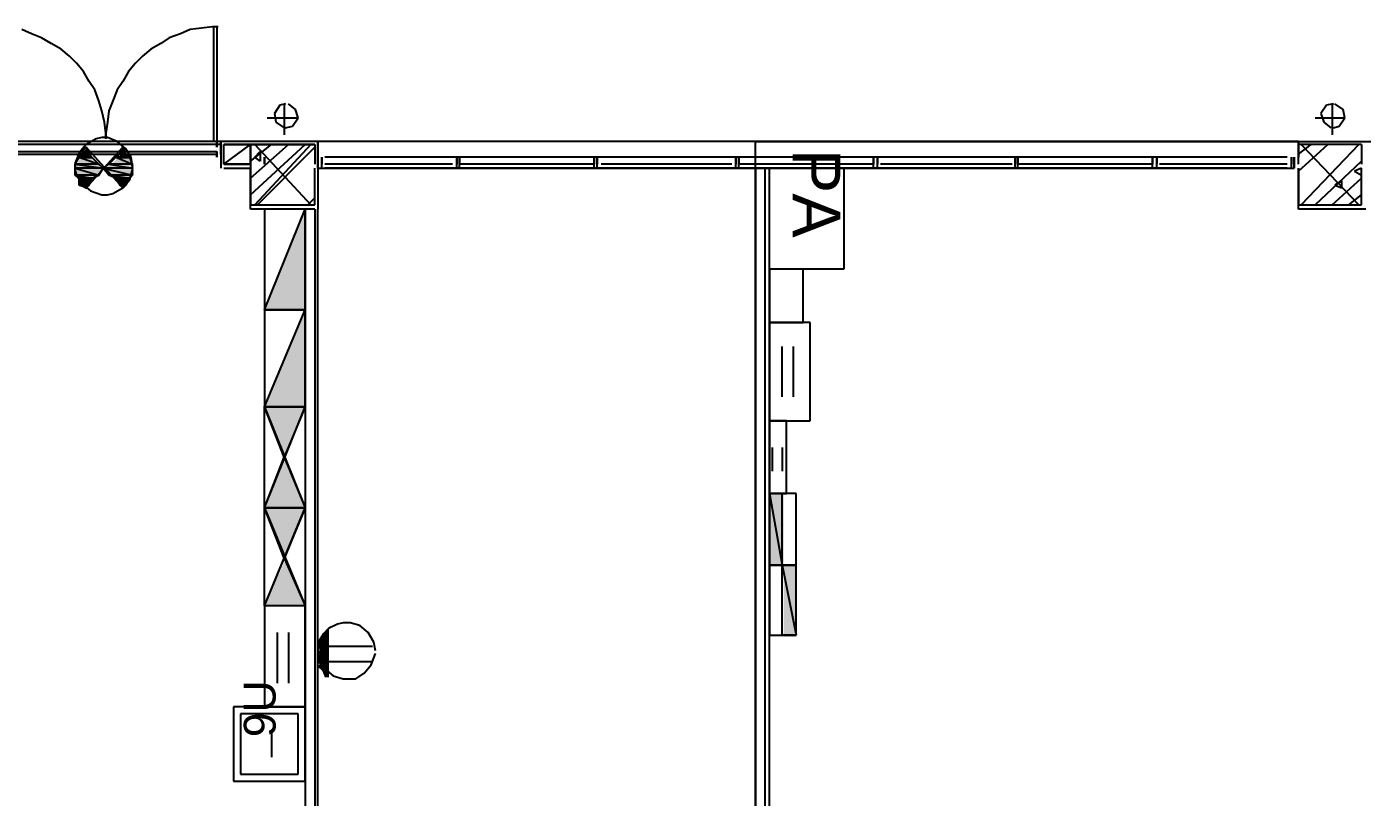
# Model space of a CAD drawing. Header units: millimetres. Extents: x 5 to 415, y 48 to 251.
# Drawn here: x 298.97 to 315.76, y 229.24 to 238.94 of the extents above; entities that cross this region are included whole.
import ezdxf

# ---------------------------------------------------------------- set-up
doc = ezdxf.new("R2010")
doc.units = ezdxf.units.MM
for name, color, linetype in [('H', 7, 'Continuous'), ('P', 7, 'Continuous'), ('T', 7, 'Continuous')]:
    doc.layers.add(name, color=color, linetype=linetype)

msp = doc.modelspace()

# ---------------------------------------------------------------- hatches: boundary and pattern name
at = {"layer": 'H', "linetype": 'Continuous'}
for points in [[(299.597, 237.19), (299.632, 237.278), (299.808, 237.278), (299.896, 237.19), (299.597, 237.19)], [(299.632, 237.314), (299.72, 237.402), (299.755, 237.314), (299.632, 237.314)], [(299.632, 237.278), (299.632, 237.314), (299.755, 237.314), (299.808, 237.278), (299.632, 237.278)], [(300.02, 237.19), (300.108, 237.278), (300.267, 237.278), (300.32, 237.19), (300.02, 237.19)], [(300.108, 237.278), (300.143, 237.314), (300.232, 237.314), (300.267, 237.278), (300.108, 237.278)], [(300.143, 237.314), (300.179, 237.402), (300.232, 237.314), (300.143, 237.314)], [(299.597, 237.155), (299.597, 237.19), (299.896, 237.19), (299.932, 237.155), (299.597, 237.155)], [(299.597, 237.067), (299.597, 237.155), (299.932, 237.155), (299.896, 237.067), (299.597, 237.067)], [(299.932, 237.155), (300.02, 237.19), (300.32, 237.19), (300.32, 237.155), (299.932, 237.155)], [(300.02, 237.067), (299.932, 237.155), (300.32, 237.155), (300.32, 237.067), (300.02, 237.067)], [(299.632, 237.031), (299.597, 237.067), (299.896, 237.067), (299.808, 237.031), (299.632, 237.031)], [(299.632, 236.943), (299.632, 237.031), (299.808, 237.031), (299.755, 236.943), (299.632, 236.943)], [(299.72, 236.89), (299.632, 236.943), (299.755, 236.943), (299.72, 236.89)], [(300.108, 237.031), (300.02, 237.067), (300.32, 237.067), (300.267, 237.031), (300.108, 237.031)], [(300.179, 236.89), (300.143, 236.943), (300.108, 237.031), (300.232, 236.943), (300.179, 236.89)], [(300.232, 236.943), (300.108, 237.031), (300.267, 237.031), (300.232, 236.943)], [(301.96, 235.373), (302.472, 236.643), (302.472, 235.373), (301.96, 235.373)], [(301.96, 234.139), (302.472, 235.373), (302.472, 234.139), (301.96, 234.139)], [(302.225, 233.504), (301.96, 234.139), (302.472, 234.139), (302.225, 233.504)], [(301.96, 232.869), (302.225, 233.504), (302.472, 232.869), (301.96, 232.869)], [(308.31, 232.163), (308.31, 233.045), (308.487, 233.045), (308.487, 232.163), (308.31, 232.163)], [(302.225, 232.234), (301.96, 232.869), (302.472, 232.869), (302.225, 232.234)], [(301.96, 231.652), (302.225, 232.234), (302.472, 231.652), (301.96, 231.652)], [(308.487, 231.263), (308.487, 232.163), (308.645, 232.163), (308.645, 231.263), (308.487, 231.263)], [(302.648, 231.175), (302.683, 231.228), (302.772, 231.228), (302.772, 231.175), (302.648, 231.175)], [(302.683, 231.228), (302.719, 231.316), (302.772, 231.316), (302.772, 231.228), (302.683, 231.228)], [(302.719, 231.316), (302.772, 231.352), (302.772, 231.316), (302.719, 231.316)], [(302.648, 231.14), (302.648, 231.175), (302.772, 231.175), (302.772, 231.14), (302.648, 231.14)], [(302.648, 231.052), (302.648, 231.14), (302.772, 231.14), (302.772, 231.052), (302.648, 231.052)], [(302.648, 231.017), (302.648, 231.052), (302.772, 231.052), (302.772, 231.017), (302.648, 231.017)], [(302.648, 230.928), (302.648, 231.017), (302.772, 231.017), (302.772, 230.928), (302.648, 230.928)], [(302.648, 230.893), (302.648, 230.928), (302.772, 230.928), (302.772, 230.893), (302.648, 230.893)], [(302.683, 230.84), (302.648, 230.893), (302.772, 230.893), (302.772, 230.84), (302.683, 230.84)], [(302.719, 230.752), (302.683, 230.84), (302.772, 230.752), (302.719, 230.752)], [(302.772, 230.752), (302.683, 230.84), (302.772, 230.84), (302.772, 230.752)]]:
    msp.add_hatch(color=256, dxfattribs=at).paths.add_polyline_path(points)

# ---------------------------------------------------------------- linework, layer by layer
at = {"layer": 'P'}
for points in [[(299.032, 238.848), (298.909, 238.901)], [(299.156, 238.795), (299.032, 238.848)], [(299.279, 238.725), (299.156, 238.795)], [(300.761, 238.795), (300.655, 238.725)], [(300.902, 238.848), (300.761, 238.795)], [(301.025, 238.901), (300.902, 238.848)], [(301.166, 238.919), (301.025, 238.901)], [(301.308, 238.936), (301.166, 238.919)], [(301.378, 238.936), (301.308, 238.936)], [(301.325, 237.49), (301.325, 238.936)], [(301.36, 238.936), (301.36, 237.49)], [(299.403, 238.654), (299.279, 238.725)], [(299.508, 238.566), (299.403, 238.654)], [(300.531, 238.654), (300.426, 238.566)], [(300.655, 238.725), (300.531, 238.654)], [(299.597, 238.478), (299.508, 238.566)], [(299.685, 238.372), (299.597, 238.478)], [(300.337, 238.478), (300.249, 238.372)], [(300.426, 238.566), (300.337, 238.478)], [(299.755, 238.248), (299.685, 238.372)], [(300.249, 238.372), (300.179, 238.248)], [(299.826, 238.143), (299.755, 238.248)], [(299.879, 238.002), (299.826, 238.143)], [(300.108, 238.143), (300.055, 238.002)], [(300.179, 238.248), (300.108, 238.143)], [(299.914, 237.878), (299.879, 238.002)], [(300.055, 238.002), (300.002, 237.878)], [(302.154, 237.949), (302.084, 237.843)], [(302.225, 237.966), (302.154, 237.949)], [(302.207, 237.966), (302.207, 237.578)], [(302.348, 237.896), (302.26, 237.966)], [(315.313, 237.949), (315.242, 237.843)], [(315.401, 237.966), (315.313, 237.949)], [(315.383, 237.966), (315.383, 237.578)], [(315.524, 237.896), (315.419, 237.966)], [(299.949, 237.737), (299.914, 237.878)], [(300.002, 237.878), (299.985, 237.737)], [(301.995, 237.79), (302.383, 237.79)], [(302.084, 237.843), (302.101, 237.737)], [(302.313, 237.684), (302.383, 237.79)], [(302.383, 237.79), (302.348, 237.896)], [(315.172, 237.79), (315.542, 237.79)], [(315.242, 237.843), (315.278, 237.737)], [(315.472, 237.684), (315.542, 237.79)], [(315.542, 237.79), (315.524, 237.896)], [(299.967, 237.596), (299.949, 237.737)], [(299.985, 237.737), (299.967, 237.596)], [(302.101, 237.737), (302.207, 237.666)], [(302.225, 237.666), (302.313, 237.684)], [(315.278, 237.737), (315.366, 237.666)], [(315.401, 237.666), (315.472, 237.684)], [(308.134, 237.49), (25.735, 237.49)], [(301.413, 237.455), (298.485, 237.455)], [(299.72, 237.455), (299.632, 237.349)], [(299.843, 237.525), (299.72, 237.455)], [(299.914, 237.543), (299.843, 237.525)], [(299.985, 237.543), (299.914, 237.543)], [(299.967, 237.525), (299.967, 237.596)], [(299.967, 237.596), (299.967, 237.525)], [(300.108, 237.49), (299.985, 237.543)], [(300.214, 237.402), (300.108, 237.49)], [(301.36, 237.49), (301.36, 237.419)], [(301.36, 237.419), (301.36, 237.49)], [(301.413, 237.49), (301.413, 237.155)], [(301.413, 237.331), (301.413, 237.49)], [(301.413, 237.49), (301.413, 237.331)], [(302.595, 237.49), (301.449, 237.49)], [(301.449, 237.455), (302.595, 237.455)], [(301.449, 237.208), (301.784, 237.455)], [(301.449, 237.208), (301.449, 237.455)], [(301.449, 237.455), (301.784, 237.455)], [(301.449, 237.208), (301.449, 237.455)], [(301.784, 237.455), (301.449, 237.455)], [(301.784, 237.243), (302.048, 237.455)], [(301.784, 237.031), (302.26, 237.455)], [(301.784, 236.82), (302.472, 237.455)], [(302.595, 237.455), (301.784, 237.455)], [(301.784, 237.455), (301.784, 236.696)], [(301.784, 237.455), (301.784, 237.208)], [(301.784, 237.208), (301.784, 237.455)], [(301.784, 237.208), (301.784, 237.455)], [(301.784, 237.455), (301.784, 237.208)], [(301.837, 237.455), (302.542, 236.696)], [(302.542, 237.455), (301.837, 236.696)], [(302.595, 237.455), (302.595, 237.208)], [(302.63, 237.296), (302.63, 237.49)], [(314.96, 237.49), (302.63, 237.49)], [(302.63, 237.49), (302.63, 237.296)], [(308.134, 220.61), (308.134, 237.49)], [(308.134, 237.49), (393.982, 237.49)], [(308.134, 220.61), (308.134, 237.49)], [(314.96, 237.49), (315.754, 237.49)], [(314.96, 237.49), (314.96, 237.296)], [(314.96, 237.296), (314.96, 237.49)], [(314.96, 237.331), (315.119, 237.455)], [(314.96, 237.12), (315.33, 237.455)], [(315.754, 237.455), (314.96, 237.455)], [(314.96, 237.208), (314.96, 237.455)], [(314.995, 237.455), (315.718, 236.696)], [(315.718, 237.455), (314.995, 236.696)], [(315.754, 237.455), (315.754, 237.208)], [(298.521, 237.367), (301.36, 237.367)], [(298.521, 237.331), (301.36, 237.331)], [(299.632, 237.349), (299.579, 237.225)], [(299.579, 237.208), (299.632, 237.296)], [(299.632, 237.331), (299.72, 237.419)], [(299.755, 237.331), (299.632, 237.331)], [(299.755, 237.331), (299.632, 237.331)], [(299.632, 237.331), (299.791, 237.296)], [(299.632, 237.331), (299.791, 237.296)], [(299.632, 237.296), (299.632, 237.331)], [(299.791, 237.296), (299.632, 237.296)], [(299.791, 237.296), (299.632, 237.296)], [(299.632, 237.296), (299.879, 237.208)], [(299.632, 237.296), (299.879, 237.208)], [(300.179, 236.908), (299.72, 237.419)], [(299.72, 236.908), (300.179, 237.419)], [(299.72, 237.419), (299.755, 237.331)], [(299.791, 237.296), (299.755, 237.331)], [(299.879, 237.208), (299.791, 237.296)], [(300.002, 237.208), (300.09, 237.296)], [(300.09, 237.296), (300.143, 237.331)], [(300.267, 237.296), (300.09, 237.296)], [(300.267, 237.296), (300.09, 237.296)], [(300.09, 237.296), (300.302, 237.208)], [(300.09, 237.296), (300.302, 237.208)], [(300.143, 237.331), (300.179, 237.419)], [(300.214, 237.331), (300.143, 237.331)], [(300.214, 237.331), (300.143, 237.331)], [(300.143, 237.331), (300.267, 237.296)], [(300.143, 237.331), (300.267, 237.296)], [(300.179, 237.419), (300.214, 237.331)], [(300.284, 237.296), (300.214, 237.402)], [(300.267, 237.296), (300.214, 237.331)], [(300.302, 237.208), (300.267, 237.296)], [(300.302, 237.173), (300.284, 237.296)], [(301.36, 237.296), (301.36, 237.367)], [(301.36, 237.367), (301.36, 237.296)], [(301.837, 237.296), (301.907, 237.367)], [(301.907, 237.243), (301.837, 237.296)], [(301.872, 236.696), (302.595, 237.419)], [(301.907, 237.367), (301.907, 237.243)], [(301.96, 237.296), (301.96, 237.208)], [(301.96, 237.208), (301.96, 237.296)], [(302.63, 237.155), (302.63, 237.296)], [(302.63, 237.296), (302.63, 237.155)], [(302.683, 237.296), (302.683, 237.208)], [(302.683, 237.155), (302.683, 237.296)], [(314.819, 237.296), (302.719, 237.296)], [(304.412, 237.296), (304.324, 237.296)], [(304.377, 237.296), (304.377, 237.208)], [(304.377, 237.155), (304.377, 237.296)], [(304.412, 237.296), (304.412, 237.208)], [(304.412, 237.155), (304.412, 237.296)], [(306.105, 237.296), (306.105, 237.208)], [(306.105, 237.155), (306.105, 237.296)], [(306.193, 237.296), (306.105, 237.296)], [(306.141, 237.296), (306.141, 237.208)], [(306.141, 237.155), (306.141, 237.296)], [(307.922, 237.296), (307.834, 237.296)], [(307.887, 237.296), (307.887, 237.208)], [(307.887, 237.155), (307.887, 237.296)], [(307.922, 237.296), (307.922, 237.208)], [(307.922, 237.155), (307.922, 237.296)], [(309.615, 237.296), (309.615, 237.208)], [(309.615, 237.155), (309.615, 237.296)], [(309.704, 237.296), (309.615, 237.296)], [(309.668, 237.296), (309.668, 237.208)], [(309.668, 237.155), (309.668, 237.296)], [(311.432, 237.296), (311.362, 237.296)], [(311.397, 237.296), (311.397, 237.208)], [(311.397, 237.155), (311.397, 237.296)], [(311.432, 237.296), (311.432, 237.208)], [(311.432, 237.155), (311.432, 237.296)], [(313.126, 237.296), (313.126, 237.208)], [(313.126, 237.155), (313.126, 237.296)], [(313.214, 237.296), (313.126, 237.296)], [(313.178, 237.296), (313.178, 237.208)], [(313.178, 237.155), (313.178, 237.296)], [(314.872, 237.155), (314.872, 237.296)], [(314.872, 237.296), (314.872, 237.208)], [(314.872, 237.155), (314.872, 237.296)], [(314.907, 237.296), (314.907, 237.155)], [(314.907, 237.155), (314.907, 237.296)], [(299.579, 237.225), (299.579, 237.137)], [(299.879, 237.208), (299.579, 237.208)], [(299.879, 237.208), (299.579, 237.208)], [(299.579, 237.208), (299.932, 237.155)], [(299.579, 237.208), (299.932, 237.155)], [(299.579, 237.155), (299.579, 237.208)], [(299.932, 237.155), (299.579, 237.155)], [(299.932, 237.155), (299.579, 237.155)], [(299.579, 237.155), (299.879, 237.067)], [(299.579, 237.155), (299.879, 237.067)], [(299.579, 237.067), (299.579, 237.155)], [(299.579, 237.137), (299.597, 237.067)], [(299.932, 237.155), (299.879, 237.208)], [(299.879, 237.067), (299.932, 237.155)], [(299.932, 237.155), (300.002, 237.208)], [(300.302, 237.155), (299.932, 237.155)], [(300.302, 237.155), (299.932, 237.155)], [(299.932, 237.155), (300.302, 237.067)], [(299.932, 237.155), (300.302, 237.067)], [(300.002, 237.067), (299.932, 237.155)], [(300.302, 237.208), (300.002, 237.208)], [(300.302, 237.208), (300.002, 237.208)], [(300.002, 237.208), (300.302, 237.155)], [(300.002, 237.208), (300.302, 237.155)], [(300.267, 237.014), (300.302, 237.137)], [(300.302, 237.155), (300.302, 237.208)], [(300.302, 237.067), (300.302, 237.155)], [(301.784, 237.208), (301.449, 237.208)], [(301.784, 237.208), (301.449, 237.208)], [(301.449, 237.208), (301.784, 237.208)], [(301.449, 237.155), (301.784, 237.155)], [(301.784, 236.643), (301.784, 237.155)], [(302.595, 236.696), (302.595, 237.155)], [(302.63, 237.155), (302.63, 236.643)], [(302.63, 237.155), (314.907, 237.155)], [(304.324, 237.208), (302.719, 237.208)], [(304.324, 237.208), (302.719, 237.208)], [(304.324, 237.208), (302.719, 237.208)], [(304.324, 237.208), (302.719, 237.208)], [(304.324, 237.208), (302.719, 237.208)], [(304.324, 237.155), (302.719, 237.155)], [(314.819, 237.155), (302.719, 237.155)], [(304.324, 237.155), (304.412, 237.155)], [(306.105, 237.208), (304.412, 237.208)], [(306.105, 237.208), (304.412, 237.208)], [(306.105, 237.208), (304.412, 237.208)], [(306.105, 237.208), (304.412, 237.208)], [(306.105, 237.208), (304.412, 237.208)], [(306.105, 237.155), (304.412, 237.155)], [(306.105, 237.155), (304.412, 237.155)], [(306.105, 237.155), (306.193, 237.155)], [(307.834, 237.208), (306.193, 237.208)], [(307.834, 237.208), (306.193, 237.208)], [(307.834, 237.208), (306.193, 237.208)], [(307.834, 237.208), (306.193, 237.208)], [(307.834, 237.208), (306.193, 237.208)], [(307.834, 237.155), (306.193, 237.155)], [(307.834, 237.155), (306.193, 237.155)], [(307.834, 237.155), (307.922, 237.155)], [(309.615, 237.208), (307.922, 237.208)], [(309.615, 237.208), (307.922, 237.208)], [(309.615, 237.208), (307.922, 237.208)], [(309.615, 237.208), (307.922, 237.208)], [(309.615, 237.208), (307.922, 237.208)], [(309.615, 237.155), (307.922, 237.155)], [(309.615, 237.155), (307.922, 237.155)], [(308.134, 237.155), (308.134, 224.719)], [(308.134, 224.719), (308.134, 237.155)], [(308.257, 224.719), (308.257, 237.155)], [(308.31, 224.719), (308.31, 237.155)], [(308.31, 235.885), (308.31, 237.155)], [(308.31, 237.155), (309.245, 237.155)], [(309.245, 237.155), (309.245, 235.885)], [(309.615, 237.155), (309.704, 237.155)], [(311.362, 237.208), (309.704, 237.208)], [(311.362, 237.208), (309.704, 237.208)], [(311.362, 237.208), (309.704, 237.208)], [(311.362, 237.208), (309.704, 237.208)], [(311.362, 237.208), (309.704, 237.208)], [(311.362, 237.155), (309.704, 237.155)], [(311.362, 237.155), (309.704, 237.155)], [(311.362, 237.155), (311.432, 237.155)], [(313.126, 237.208), (311.432, 237.208)], [(313.126, 237.208), (311.432, 237.208)], [(313.126, 237.208), (311.432, 237.208)], [(313.126, 237.208), (311.432, 237.208)], [(313.126, 237.208), (311.432, 237.208)], [(313.126, 237.155), (311.432, 237.155)], [(313.126, 237.155), (311.432, 237.155)], [(313.126, 237.155), (313.214, 237.155)], [(314.819, 237.208), (313.214, 237.208)], [(314.819, 237.208), (313.214, 237.208)], [(314.819, 237.208), (313.214, 237.208)], [(314.819, 237.208), (313.214, 237.208)], [(314.819, 237.208), (313.214, 237.208)], [(314.819, 237.155), (313.214, 237.155)], [(314.96, 236.643), (314.96, 237.155)], [(314.96, 237.155), (314.96, 236.696)], [(315.172, 236.696), (315.754, 237.243)], [(315.754, 237.155), (315.666, 237.12)], [(315.666, 237.12), (315.754, 237.067)], [(315.754, 236.696), (315.754, 237.155)], [(299.879, 237.067), (299.579, 237.067)], [(299.879, 237.067), (299.579, 237.067)], [(299.579, 237.067), (299.791, 237.031)], [(299.579, 237.067), (299.791, 237.031)], [(299.632, 237.031), (299.579, 237.067)], [(299.597, 237.067), (299.667, 236.961)], [(299.791, 237.031), (299.632, 237.031)], [(299.791, 237.031), (299.632, 237.031)], [(299.632, 237.031), (299.755, 236.943)], [(299.632, 237.031), (299.755, 236.943)], [(299.632, 236.943), (299.632, 237.031)], [(299.632, 236.943), (299.755, 236.943)], [(299.72, 236.908), (299.632, 236.943)], [(299.755, 236.943), (299.632, 236.943)], [(299.667, 236.961), (299.773, 236.873)], [(299.755, 236.943), (299.72, 236.908)], [(299.755, 236.943), (299.791, 237.031)], [(299.791, 237.031), (299.879, 237.067)], [(300.302, 237.067), (300.002, 237.067)], [(300.302, 237.067), (300.002, 237.067)], [(300.002, 237.067), (300.267, 237.031)], [(300.002, 237.067), (300.267, 237.031)], [(300.09, 237.031), (300.002, 237.067)], [(300.267, 237.031), (300.09, 237.031)], [(300.09, 237.031), (300.143, 236.943)], [(300.214, 236.943), (300.09, 237.031)], [(300.09, 237.031), (300.267, 237.031)], [(300.214, 236.943), (300.09, 237.031)], [(300.143, 236.943), (300.214, 236.943)], [(300.143, 236.943), (300.214, 236.943)], [(300.179, 236.908), (300.143, 236.943)], [(300.179, 236.908), (300.267, 237.014)], [(300.214, 236.943), (300.179, 236.908)], [(300.267, 237.031), (300.214, 236.943)], [(300.267, 237.031), (300.302, 237.067)], [(315.383, 236.696), (315.754, 237.031)], [(315.507, 236.996), (315.419, 236.943)], [(315.419, 236.943), (315.507, 236.908)], [(315.507, 236.908), (315.507, 236.996)], [(299.773, 236.873), (299.914, 236.82)], [(299.914, 236.82), (299.985, 236.82)], [(299.985, 236.82), (300.055, 236.837)], [(300.055, 236.837), (300.179, 236.908)], [(302.507, 236.696), (302.595, 236.784)], [(315.595, 236.696), (315.754, 236.82)], [(301.784, 236.696), (302.595, 236.696)], [(302.472, 236.643), (301.784, 236.643)], [(301.96, 235.373), (302.472, 236.643)], [(302.472, 236.643), (301.96, 236.643)], [(301.96, 236.643), (301.96, 235.373)], [(301.96, 235.373), (302.472, 236.643)], [(302.595, 236.643), (302.472, 236.643)], [(302.472, 236.643), (302.472, 227.118)], [(302.472, 236.643), (302.472, 227.083)], [(302.472, 236.643), (302.472, 235.373)], [(302.472, 235.373), (302.472, 236.643)], [(302.595, 236.643), (302.595, 225.39)], [(302.63, 225.39), (302.63, 236.643)], [(314.96, 236.696), (315.754, 236.696)], [(315.807, 236.643), (314.96, 236.643)], [(309.245, 235.885), (308.31, 235.885)], [(308.733, 235.885), (308.31, 235.885)], [(308.31, 235.885), (308.31, 235.215)], [(308.733, 235.215), (308.733, 235.885)], [(302.472, 235.373), (301.96, 235.373)], [(301.96, 235.373), (302.472, 235.373)], [(301.96, 234.156), (302.472, 235.373)], [(302.472, 235.373), (301.96, 235.373)], [(301.96, 235.373), (301.96, 234.156)], [(301.96, 234.156), (302.472, 235.373)], [(302.472, 235.373), (302.472, 234.156)], [(302.472, 234.156), (302.472, 235.373)], [(308.822, 235.215), (308.31, 235.215)], [(308.31, 235.215), (308.31, 233.98)], [(308.31, 235.215), (308.733, 235.215)], [(308.822, 233.98), (308.822, 235.215)], [(308.469, 234.28), (308.469, 234.915)], [(308.61, 234.28), (308.61, 234.915)], [(302.472, 234.156), (301.96, 234.156)], [(301.96, 234.156), (302.472, 234.156)], [(301.96, 234.156), (302.472, 234.156)], [(302.207, 233.521), (301.96, 234.156)], [(301.96, 232.886), (301.96, 234.156)], [(301.96, 234.156), (302.472, 234.156)], [(301.96, 232.886), (302.472, 234.156)], [(301.96, 234.156), (302.472, 232.886)], [(302.472, 234.156), (302.207, 233.521)], [(302.472, 234.156), (302.472, 232.886)], [(308.31, 233.98), (308.822, 233.98)], [(308.31, 233.98), (308.31, 233.063)], [(308.522, 233.98), (308.31, 233.98)], [(308.522, 233.063), (308.522, 233.98)], [(308.345, 233.645), (308.345, 233.345)], [(308.469, 233.645), (308.469, 233.345)], [(301.96, 232.886), (302.207, 233.521)], [(302.207, 233.521), (302.472, 232.886)], [(308.31, 233.063), (308.31, 231.281)], [(308.645, 233.063), (308.31, 233.063)], [(308.469, 233.063), (308.31, 233.063)], [(308.31, 233.063), (308.469, 232.163)], [(308.31, 233.063), (308.469, 232.163)], [(308.31, 232.163), (308.31, 233.063)], [(308.31, 233.063), (308.522, 233.063)], [(308.469, 231.281), (308.469, 233.063)], [(308.469, 232.163), (308.469, 233.063)], [(308.645, 231.281), (308.645, 233.063)], [(302.472, 232.886), (301.96, 232.886)], [(302.472, 232.886), (301.96, 232.886)], [(301.96, 232.886), (302.472, 232.886)], [(302.207, 232.251), (301.96, 232.886)], [(301.96, 231.652), (301.96, 232.886)], [(301.96, 232.886), (302.472, 232.886)], [(301.96, 231.652), (302.472, 232.886)], [(301.96, 232.886), (302.472, 231.652)], [(302.472, 232.886), (302.207, 232.251)], [(302.472, 232.886), (302.472, 231.652)], [(301.96, 231.652), (302.207, 232.251)], [(302.207, 232.251), (302.472, 231.652)], [(308.31, 232.163), (308.645, 232.163)], [(308.469, 232.163), (308.31, 232.163)], [(308.645, 232.163), (308.469, 232.163)], [(308.469, 232.163), (308.645, 231.281)], [(308.469, 232.163), (308.645, 231.281)], [(308.469, 231.281), (308.469, 232.163)], [(308.645, 231.281), (308.645, 232.163)], [(301.96, 231.652), (301.96, 230.382)], [(302.472, 231.652), (301.96, 231.652)], [(302.472, 231.652), (301.96, 231.652)], [(302.472, 231.652), (301.96, 231.652)], [(302.472, 230.382), (302.472, 231.652)], [(302.877, 231.422), (302.772, 231.369)], [(302.877, 231.422), (302.772, 231.369)], [(302.948, 231.44), (302.877, 231.422)], [(302.948, 231.44), (302.877, 231.422)], [(303.036, 231.44), (302.948, 231.44)], [(303.036, 231.44), (302.948, 231.44)], [(303.16, 231.405), (303.036, 231.44)], [(303.16, 231.405), (303.036, 231.44)], [(303.265, 231.316), (303.16, 231.405)], [(303.265, 231.316), (303.16, 231.405)], [(302.119, 231.316), (302.119, 230.681)], [(302.26, 231.316), (302.26, 230.681)], [(302.683, 231.263), (302.63, 231.122)], [(302.683, 231.263), (302.63, 231.122)], [(302.63, 231.193), (302.683, 231.228)], [(302.701, 231.299), (302.648, 231.211)], [(302.772, 231.369), (302.683, 231.263)], [(302.772, 231.369), (302.683, 231.263)], [(302.683, 231.228), (302.719, 231.316)], [(302.754, 231.228), (302.683, 231.228)], [(302.754, 231.228), (302.683, 231.228)], [(302.683, 231.228), (302.754, 231.193)], [(302.683, 231.228), (302.754, 231.193)], [(302.789, 231.387), (302.701, 231.299)], [(302.754, 231.352), (302.719, 231.316)], [(302.719, 231.316), (302.754, 231.352)], [(302.719, 231.316), (302.754, 231.228)], [(302.754, 230.77), (302.754, 231.352)], [(302.754, 231.316), (302.754, 231.228)], [(302.754, 231.228), (302.754, 231.316)], [(302.754, 231.193), (302.754, 231.228)], [(303.336, 231.193), (303.265, 231.316)], [(303.336, 231.193), (303.265, 231.316)], [(308.31, 231.281), (308.645, 231.281)], [(308.645, 231.281), (308.469, 231.281)], [(302.648, 231.211), (302.63, 231.122)], [(302.754, 231.193), (302.63, 231.193)], [(302.754, 231.193), (302.63, 231.193)], [(302.63, 231.193), (302.754, 231.14)], [(302.63, 231.193), (302.754, 231.14)], [(302.63, 231.14), (302.63, 231.193)], [(302.754, 231.14), (302.63, 231.14)], [(302.754, 231.14), (302.63, 231.14)], [(302.63, 231.14), (302.754, 231.069)], [(302.63, 231.14), (302.754, 231.069)], [(302.63, 231.069), (302.63, 231.14)], [(302.63, 231.122), (302.63, 231.052)], [(302.63, 231.122), (302.63, 231.052)], [(302.63, 231.122), (302.63, 231.034)], [(302.754, 231.069), (302.63, 231.069)], [(302.754, 231.069), (302.63, 231.069)], [(302.63, 231.069), (302.754, 231.017)], [(302.63, 231.069), (302.754, 231.017)], [(302.63, 231.017), (302.63, 231.069)], [(302.754, 231.14), (302.754, 231.193)], [(303.318, 231.14), (302.754, 231.14)], [(302.754, 231.069), (302.754, 231.14)], [(302.754, 231.017), (302.754, 231.069)], [(303.354, 231.087), (303.336, 231.193)], [(303.354, 231.087), (303.336, 231.193)], [(302.63, 231.052), (302.648, 230.981)], [(302.63, 231.052), (302.648, 230.981)], [(302.63, 231.034), (302.648, 230.946)], [(302.754, 231.017), (302.63, 231.017)], [(302.754, 231.017), (302.63, 231.017)], [(302.63, 231.017), (302.754, 230.946)], [(302.63, 231.017), (302.754, 230.946)], [(302.63, 230.946), (302.63, 231.017)], [(302.754, 230.946), (302.63, 230.946)], [(302.754, 230.946), (302.63, 230.946)], [(302.63, 230.946), (302.754, 230.893)], [(302.63, 230.946), (302.754, 230.893)], [(302.63, 230.893), (302.63, 230.946)], [(302.754, 230.893), (302.63, 230.893)], [(302.754, 230.893), (302.63, 230.893)], [(302.63, 230.893), (302.754, 230.858)], [(302.63, 230.893), (302.754, 230.858)], [(302.683, 230.858), (302.63, 230.893)], [(302.648, 230.981), (302.719, 230.858)], [(302.648, 230.981), (302.719, 230.858)], [(302.648, 230.946), (302.701, 230.875)], [(302.754, 230.946), (302.754, 231.017)], [(303.318, 230.946), (302.754, 230.946)], [(302.754, 230.893), (302.754, 230.946)], [(302.754, 230.858), (302.754, 230.893)], [(303.213, 230.805), (303.301, 230.911)], [(303.213, 230.805), (303.301, 230.911)], [(303.301, 230.911), (303.354, 231.052)], [(303.301, 230.911), (303.354, 231.052)], [(302.754, 230.858), (302.683, 230.858)], [(302.754, 230.77), (302.683, 230.858)], [(302.683, 230.858), (302.754, 230.77)], [(302.683, 230.858), (302.754, 230.858)], [(302.754, 230.77), (302.683, 230.858)], [(302.701, 230.875), (302.754, 230.805)], [(302.719, 230.858), (302.824, 230.77)], [(302.719, 230.858), (302.824, 230.77)], [(302.754, 230.77), (302.719, 230.77)], [(302.719, 230.77), (302.754, 230.77)], [(302.754, 230.858), (302.754, 230.77)], [(302.824, 230.77), (302.948, 230.734)], [(302.824, 230.77), (302.948, 230.734)], [(302.948, 230.734), (303.036, 230.734)], [(302.948, 230.734), (303.036, 230.734)], [(303.036, 230.734), (303.107, 230.734)], [(303.036, 230.734), (303.107, 230.734)], [(303.107, 230.734), (303.213, 230.805)], [(303.107, 230.734), (303.213, 230.805)], [(301.572, 230.382), (301.572, 229.447)], [(302.472, 230.382), (301.572, 230.382)], [(301.66, 230.293), (301.66, 229.535)], [(302.383, 230.293), (301.66, 230.293)], [(301.96, 230.382), (302.472, 230.382)], [(302.383, 229.535), (302.383, 230.293)], [(302.472, 229.447), (302.472, 230.382)], [(302.048, 230.082), (302.048, 229.747)], [(301.572, 229.447), (302.472, 229.447)], [(301.66, 229.535), (302.383, 229.535)]]:
    msp.add_lwpolyline(points, dxfattribs=at)

# ---------------------------------------------------------------- texts
at = {"layer": 'T', "attachment_point": 1}
for s, insert, char_height, rotation in [('{\\fArial|b0|i0|c0|p18;PA}', (309.2, 237.4), 0.6, 270), ('{\\fArial|b0|i0|c0|p18;9U}', (301.7, 230), 0.4, 90)]:
    msp.add_mtext(s, dxfattribs=dict(at, insert=insert, char_height=char_height, rotation=rotation))

doc.saveas('drawing.dxf')
